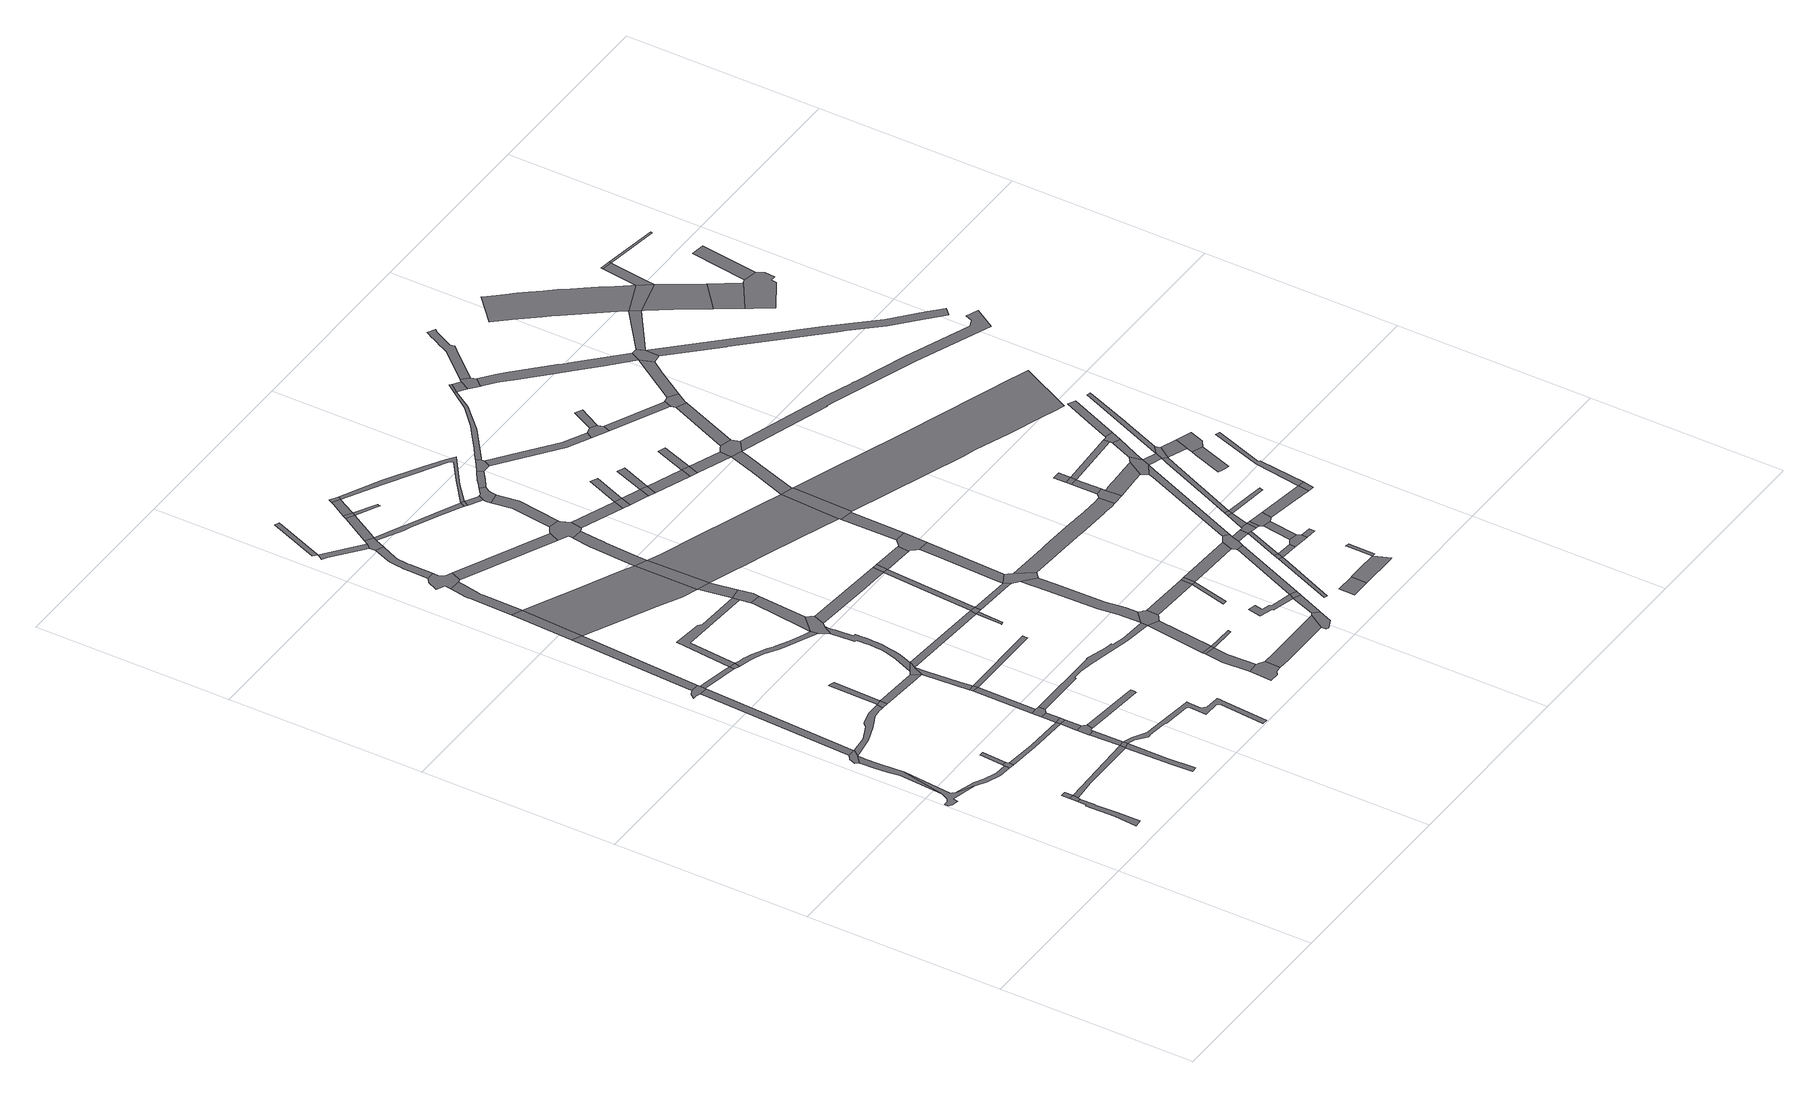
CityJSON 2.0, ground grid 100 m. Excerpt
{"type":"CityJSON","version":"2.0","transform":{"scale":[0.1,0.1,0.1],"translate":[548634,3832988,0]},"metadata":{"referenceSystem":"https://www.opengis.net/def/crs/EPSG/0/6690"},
"CityObjects":{
"road1":{"type":"Road","geometry":[{"type":"MultiSurface","lod":"1","boundaries":[[[0,1,2,3,4,5,6,7,8,9,10,11,12,13,14]]]}]},
"road2":{"type":"Road","attributes":{"RoadStructureAttribute.sectionType":"1"},"geometry":[{"type":"MultiSurface","lod":"1","boundaries":[[[15,16,17,18,19,20,21,22,23,24]]]}]},
"road3":{"type":"Road","attributes":{"RoadStructureAttribute.sectionType":"1"},"geometry":[{"type":"MultiSurface","lod":"1","boundaries":[[[25,26,27,28,29,30,31,32,33,34,35,3,2]]]}]},
"road4":{"type":"Road","geometry":[{"type":"MultiSurface","lod":"1","boundaries":[[[36,15,24,37,38]]]}]},
"road5":{"type":"Road","geometry":[{"type":"MultiSurface","lod":"1","boundaries":[[[39,40,36,38]]]}]},
"road6":{"type":"Road","attributes":{"RoadStructureAttribute.sectionType":"1"},"geometry":[{"type":"MultiSurface","lod":"1","boundaries":[[[41,42,43,14,13,44,45,46,47]]]}]},
"road7":{"type":"Road","geometry":[{"type":"MultiSurface","lod":"1","boundaries":[[[48,49,50,29,28,51]]]}]},
"road8":{"type":"Road","geometry":[{"type":"MultiSurface","lod":"1","boundaries":[[[52,47,46,53,54,55]]]}]},
"road9":{"type":"Road","geometry":[{"type":"MultiSurface","lod":"1","boundaries":[[[56,57,58,52,55]]]}]},
"road10":{"type":"Road","attributes":{"RoadStructureAttribute.sectionType":"1"},"geometry":[{"type":"MultiSurface","lod":"1","boundaries":[[[59,60,48,51,61,62]]]}]},
"road11":{"type":"Road","attributes":{"RoadStructureAttribute.sectionType":"1"},"geometry":[{"type":"MultiSurface","lod":"1","boundaries":[[[63,38,37,64,65]]]}]},
"road12":{"type":"Road","attributes":{"RoadStructureAttribute.sectionType":"1"},"geometry":[{"type":"MultiSurface","lod":"1","boundaries":[[[66,67,68,69,70,71,72,51,28,73,74,75,76,77,78,79,80,81]]]}]},
"road13":{"type":"Road","geometry":[{"type":"MultiSurface","lod":"1","boundaries":[[[82,83,84,85,86,87,59,62,88,89,90,91]]]}]},
"road14":{"type":"Road","attributes":{"RoadStructureAttribute.sectionType":"1"},"geometry":[{"type":"MultiSurface","lod":"1","boundaries":[[[92,54,53,93,94,95]]]}]},
"road15":{"type":"Road","attributes":{"RoadStructureAttribute.sectionType":"1"},"geometry":[{"type":"MultiSurface","lod":"1","boundaries":[[[96,97,98,65,99,100,101,102,103]]]}]},
"road16":{"type":"Road","geometry":[{"type":"MultiSurface","lod":"1","boundaries":[[[104,63,65,98]]]}]},
"road17":{"type":"Road","geometry":[{"type":"MultiSurface","lod":"1","boundaries":[[[105,106,81,80,107]]]}]},
"road18":{"type":"Road","attributes":{"RoadStructureAttribute.sectionType":"1"},"geometry":[{"type":"MultiSurface","lod":"1","boundaries":[[[108,109,110,111,112,89,88,113,114,115,116]]]}]},
"road19":{"type":"Road","attributes":{"RoadStructureAttribute.sectionType":"1"},"geometry":[{"type":"MultiSurface","lod":"1","boundaries":[[[117,118,82,91,119,120]]]}]},
"road20":{"type":"Road","attributes":{"RoadStructureAttribute.sectionType":"1"},"geometry":[{"type":"MultiSurface","lod":"1","boundaries":[[[121,63,104,122]]]}]},
"road21":{"type":"Road","geometry":[{"type":"MultiSurface","lod":"1","boundaries":[[[123,124,125,126,106,105]]]}]},
"road22":{"type":"Road","geometry":[{"type":"MultiSurface","lod":"1","boundaries":[[[127,128,121,122,129,130,131,132,133,134,135]]]}]},
"road23":{"type":"Road","attributes":{"RoadStructureAttribute.sectionType":"1"},"geometry":[{"type":"MultiSurface","lod":"1","boundaries":[[[94,127,135,136]]]}]},
"road24":{"type":"Road","geometry":[{"type":"MultiSurface","lod":"1","boundaries":[[[95,94,136,137]]]}]},
"road25":{"type":"Road","attributes":{"RoadStructureAttribute.sectionType":"1"},"geometry":[{"type":"MultiSurface","lod":"1","boundaries":[[[138,95,137,139]]]}]},
"road26":{"type":"Road","geometry":[{"type":"MultiSurface","lod":"1","boundaries":[[[116,115,140,141]]]}]},
"road27":{"type":"Road","geometry":[{"type":"MultiSurface","lod":"1","boundaries":[[[142,138,139,143,144,145,146,147]]]}]},
"road28":{"type":"Road","attributes":{"RoadStructureAttribute.sectionType":"1"},"geometry":[{"type":"MultiSurface","lod":"1","boundaries":[[[105,107,148,149,150,151]]]}]},
"road29":{"type":"Road","attributes":{"RoadStructureAttribute.sectionType":"1"},"geometry":[{"type":"MultiSurface","lod":"1","boundaries":[[[152,142,147,153]]]}]},
"road30":{"type":"Road","geometry":[{"type":"MultiSurface","lod":"1","boundaries":[[[154,117,120,155]]]}]},
"road31":{"type":"Road","attributes":{"RoadStructureAttribute.sectionType":"1"},"geometry":[{"type":"MultiSurface","lod":"1","boundaries":[[[156,157,158,159,160,161,162,163,164,165,166,104,98,167,168,169,170,171,172,173,174,175,176,177,178,179]]]}]},
"road32":{"type":"Road","geometry":[{"type":"MultiSurface","lod":"1","boundaries":[[[180,181,152,153]]]}]},
"road33":{"type":"Road","attributes":{"RoadStructureAttribute.sectionType":"1"},"geometry":[{"type":"MultiSurface","lod":"1","boundaries":[[[182,183,184,185,186,132,131]]]}]},
"road34":{"type":"Road","attributes":{"RoadStructureAttribute.sectionType":"1"},"geometry":[{"type":"MultiSurface","lod":"1","boundaries":[[[187,188,189,150,190,191,181,180]]]}]},
"road35":{"type":"Road","attributes":{"RoadStructureAttribute.sectionType":"1"},"geometry":[{"type":"MultiSurface","lod":"1","boundaries":[[[192,193,194,195,196,197,198,199,200,201,202,141,140,203,204,205,206,207,208,209,210,211,212,213]]]}]},
"road36":{"type":"Road","geometry":[{"type":"MultiSurface","lod":"1","boundaries":[[[214,215,151,150,189,216]]]}]},
"road37":{"type":"Road","attributes":{"RoadStructureAttribute.sectionType":"1"},"geometry":[{"type":"MultiSurface","lod":"1","boundaries":[[[217,218,219,220,154,155,221,222,223,224,225,226,227]]]}]},
"road38":{"type":"Road","attributes":{"RoadStructureAttribute.sectionType":"1"},"geometry":[{"type":"MultiSurface","lod":"1","boundaries":[[[228,229,230,231,232,116,141,233,234,235]]]}]},
"road39":{"type":"Road","geometry":[{"type":"MultiSurface","lod":"1","boundaries":[[[236,237,238,239,217,227,240,241,242,243,244]]]}]},
"road40":{"type":"Road","attributes":{"RoadStructureAttribute.sectionType":"1"},"geometry":[{"type":"MultiSurface","lod":"1","boundaries":[[[245,246,247,248,249,250,251,252,253,254,255,256,257,258,259,260,261,262,263,264,265,266,267,268,269,270,271,272,273,274,275,276,277,215,214]]]}]},
"road41":{"type":"Road","attributes":{"function":"2","RoadStructureAttribute.sectionType":"1"},"geometry":[{"type":"MultiSurface","lod":"1","boundaries":[[[278,279,280,155,120,281,282,283,284,285]]]}]},
"road42":{"type":"Road","attributes":{"RoadStructureAttribute.sectionType":"1"},"geometry":[{"type":"MultiSurface","lod":"1","boundaries":[[[286,287,288,180,153]]]}]},
"road43":{"type":"Road","attributes":{"RoadStructureAttribute.sectionType":"1"},"geometry":[{"type":"MultiSurface","lod":"1","boundaries":[[[289,290,291,292,293,294,295,296,297,298,236,244,299,300,301,302,303,304,305,306,307]]]}]},
"road44":{"type":"Road","attributes":{"RoadStructureAttribute.sectionType":"1"},"geometry":[{"type":"MultiSurface","lod":"1","boundaries":[[[308,309,310,311,312]]]}]},
"road45":{"type":"Road","geometry":[{"type":"MultiSurface","lod":"1","boundaries":[[[313,314,315,213,212,316,266,265,317,318,319]]]}]},
"road46":{"type":"Road","attributes":{"RoadStructureAttribute.sectionType":"1"},"geometry":[{"type":"MultiSurface","lod":"1","boundaries":[[[320,321,308,322,323]]]}]},
"road47":{"type":"Road","attributes":{"RoadStructureAttribute.sectionType":"1"},"geometry":[{"type":"MultiSurface","lod":"1","boundaries":[[[324,325,326,327,328,329,330,331,146,145,332,333,334,335,336,337,338,339,340,341,342]]]}]},
"road48":{"type":"Road","attributes":{"RoadStructureAttribute.sectionType":"1"},"geometry":[{"type":"MultiSurface","lod":"1","boundaries":[[[343,344,345,346,347,213,315,348,349]]]}]},
"road49":{"type":"Road","attributes":{"RoadStructureAttribute.sectionType":"1"},"geometry":[{"type":"MultiSurface","lod":"1","boundaries":[[[350,216,189,351,352,353]]]}]},
"road50":{"type":"Road","geometry":[{"type":"MultiSurface","lod":"1","boundaries":[[[354,355,312,311,356,289,307,357,358]]]}]},
"road51":{"type":"Road","geometry":[{"type":"MultiSurface","lod":"1","boundaries":[[[359,360,235,234,343,349]]]}]},
"road52":{"type":"Road","attributes":{"RoadStructureAttribute.sectionType":"1"},"geometry":[{"type":"MultiSurface","lod":"1","boundaries":[[[241,240,361,362]]]}]},
"road53":{"type":"Road","attributes":{"RoadStructureAttribute.sectionType":"1"},"geometry":[{"type":"MultiSurface","lod":"1","boundaries":[[[284,363,364,235,360,365]]]}]},
"road54":{"type":"Road","attributes":{"RoadStructureAttribute.sectionType":"1"},"geometry":[{"type":"MultiSurface","lod":"1","boundaries":[[[366,354,358,367,368]]]}]},
"road55":{"type":"Road","geometry":[{"type":"MultiSurface","lod":"1","boundaries":[[[285,284,365,369]]]}]},
"road56":{"type":"Road","geometry":[{"type":"MultiSurface","lod":"1","boundaries":[[[370,371,372,373,374,375,376,377]]]}]},
"road57":{"type":"Road","attributes":{"RoadStructureAttribute.sectionType":"1"},"geometry":[{"type":"MultiSurface","lod":"1","boundaries":[[[378,379,372,371,380,381,382]]]}]},
"road58":{"type":"Road","geometry":[{"type":"MultiSurface","lod":"1","boundaries":[[[383,366,368,384]]]}]},
"road59":{"type":"Road","attributes":{"RoadStructureAttribute.sectionType":"1"},"geometry":[{"type":"MultiSurface","lod":"1","boundaries":[[[319,318,385,386,387,388,389,390,391]]]}]},
"road60":{"type":"Road","geometry":[{"type":"MultiSurface","lod":"1","boundaries":[[[352,392,393,394,395,396]]]}]},
"road61":{"type":"Road","geometry":[{"type":"MultiSurface","lod":"1","boundaries":[[[397,378,382,398]]]}]},
"road62":{"type":"Road","attributes":{"RoadStructureAttribute.sectionType":"1"},"geometry":[{"type":"MultiSurface","lod":"1","boundaries":[[[399,400,401,358,357,402,403,404,405,406,407]]]}]},
"road63":{"type":"Road","geometry":[{"type":"MultiSurface","lod":"1","boundaries":[[[353,352,396,408,409,410]]]}]},
"road64":{"type":"Road","attributes":{"RoadStructureAttribute.sectionType":"1"},"geometry":[{"type":"MultiSurface","lod":"1","boundaries":[[[411,412,383,384,413,414,415,416]]]}]},
"road65":{"type":"Road","attributes":{"RoadStructureAttribute.sectionType":"1"},"geometry":[{"type":"MultiSurface","lod":"1","boundaries":[[[417,418,419,420,421,422,285,369,423,424,425,426,427,428,429,430]]]}]},
"road66":{"type":"Road","geometry":[{"type":"MultiSurface","lod":"1","boundaries":[[[431,432,433,434,384,368]]]}]},
"road67":{"type":"Road","geometry":[{"type":"MultiSurface","lod":"1","boundaries":[[[435,411,416,436]]]}]},
"road68":{"type":"Road","attributes":{"RoadStructureAttribute.sectionType":"1"},"geometry":[{"type":"MultiSurface","lod":"1","boundaries":[[[341,397,398,437,438]]]}]},
"road69":{"type":"Road","geometry":[{"type":"MultiSurface","lod":"1","boundaries":[[[439,440,398,382]]]}]},
"road70":{"type":"Road","geometry":[{"type":"MultiSurface","lod":"1","boundaries":[[[441,442,443,362,361,444,417,430,445,446,447,448,449,450]]]}]},
"road71":{"type":"Road","attributes":{"RoadStructureAttribute.sectionType":"1"},"geometry":[{"type":"MultiSurface","lod":"1","boundaries":[[[390,451,410,409,452]]]}]},
"road72":{"type":"Road","attributes":{"RoadStructureAttribute.sectionType":"1"},"geometry":[{"type":"MultiSurface","lod":"1","boundaries":[[[409,408,453,454,455]]]}]},
"road73":{"type":"Road","geometry":[{"type":"MultiSurface","lod":"1","boundaries":[[[456,457,458,342,341,438,459,460,461,462]]]}]},
"road74":{"type":"Road","attributes":{"RoadStructureAttribute.sectionType":"1"},"geometry":[{"type":"MultiSurface","lod":"1","boundaries":[[[463,377,376,464,465,466]]]}]},
"road75":{"type":"Road","geometry":[{"type":"MultiSurface","lod":"1","boundaries":[[[407,406,467,468]]]}]},
"road76":{"type":"Road","geometry":[{"type":"MultiSurface","lod":"1","boundaries":[[[391,390,452,469]]]}]},
"road77":{"type":"Road","attributes":{"RoadStructureAttribute.sectionType":"1"},"geometry":[{"type":"MultiSurface","lod":"1","boundaries":[[[470,471,472,473,474,441,450]]]}]},
"road78":{"type":"Road","attributes":{"RoadStructureAttribute.sectionType":"1"},"geometry":[{"type":"MultiSurface","lod":"1","boundaries":[[[475,468,467,476,477,478]]]}]},
"road79":{"type":"Road","attributes":{"RoadStructureAttribute.sectionType":"1"},"geometry":[{"type":"MultiSurface","lod":"1","boundaries":[[[479,480,481,482,483,484,485,486,342,458,487,488,489,490,491]]]}]},
"road80":{"type":"Road","attributes":{"function":"2","RoadStructureAttribute.sectionType":"1"},"geometry":[{"type":"MultiSurface","lod":"1","boundaries":[[[492,493,494,495,496,497,369,365,498,499,500,501,502,503,504,505,506]]]}]},
"road81":{"type":"Road","attributes":{"RoadStructureAttribute.sectionType":"1"},"geometry":[{"type":"MultiSurface","lod":"1","boundaries":[[[446,445,507,508,509]]]}]},
"road82":{"type":"Road","attributes":{"RoadStructureAttribute.sectionType":"1"},"geometry":[{"type":"MultiSurface","lod":"1","boundaries":[[[510,511,512,513,514,436,416,515,516,517,518,519,407,468]]]}]},
"road83":{"type":"Road","geometry":[{"type":"MultiSurface","lod":"1","boundaries":[[[520,521,522,523,478,477,524,525,473,472,526,527,528]]]}]},
"road84":{"type":"Road","attributes":{"RoadStructureAttribute.sectionType":"1"},"geometry":[{"type":"MultiSurface","lod":"1","boundaries":[[[469,452,529,530,531,532]]]}]},
"road85":{"type":"Road","geometry":[{"type":"MultiSurface","lod":"1","boundaries":[[[533,534,455,454,535,479,491,536,537,538,539,540]]]}]},
"road86":{"type":"Road","attributes":{"RoadStructureAttribute.sectionType":"1"},"geometry":[{"type":"MultiSurface","lod":"1","boundaries":[[[462,461,541,542,543]]]}]},
"road87":{"type":"Road","attributes":{"RoadStructureAttribute.sectionType":"1"},"geometry":[{"type":"MultiSurface","lod":"1","boundaries":[[[544,545,546,547,455,534,548,549]]]}]},
"road88":{"type":"Road","geometry":[{"type":"MultiSurface","lod":"1","boundaries":[[[550,551,466,465,552,553,554,555,556,557]]]}]},
"road89":{"type":"Road","geometry":[{"type":"MultiSurface","lod":"1","boundaries":[[[509,508,558,559]]]}]},
"road90":{"type":"Road","attributes":{"RoadStructureAttribute.sectionType":"1"},"geometry":[{"type":"MultiSurface","lod":"1","boundaries":[[[560,561,562,520,528,563,564,565]]]}]},
"road91":{"type":"Road","geometry":[{"type":"MultiSurface","lod":"1","boundaries":[[[566,567,568,569,570,571,572,573,574,575]]]}]},
"road92":{"type":"Road","geometry":[{"type":"MultiSurface","lod":"1","boundaries":[[[542,576,577,578,579,580]]]}]},
"road93":{"type":"Road","geometry":[{"type":"MultiSurface","lod":"1","boundaries":[[[581,582,583,584,532,531,585,586,587,544,549,588]]]}]},
"road94":{"type":"Road","attributes":{"RoadStructureAttribute.sectionType":"1"},"geometry":[{"type":"MultiSurface","lod":"1","boundaries":[[[559,558,589,590]]]}]},
"road95":{"type":"Road","attributes":{"RoadStructureAttribute.sectionType":"1"},"geometry":[{"type":"MultiSurface","lod":"1","boundaries":[[[574,550,557,591,592]]]}]},
"road96":{"type":"Road","geometry":[{"type":"MultiSurface","lod":"1","boundaries":[[[593,594,509,559]]]}]},
"road97":{"type":"Road","geometry":[{"type":"MultiSurface","lod":"1","boundaries":[[[543,542,580,595,596]]]}]},
"road98":{"type":"Road","geometry":[{"type":"MultiSurface","lod":"1","boundaries":[[[597,598,599,560,565,600,601,602,603,604]]]}]},
"road99":{"type":"Road","geometry":[{"type":"MultiSurface","lod":"1","boundaries":[[[590,589,605,606,607]]]}]},
"road100":{"type":"Road","geometry":[{"type":"MultiSurface","lod":"1","boundaries":[[[608,575,574,592,609]]]}]},
"road101":{"type":"Road","attributes":{"RoadStructureAttribute.sectionType":"1"},"geometry":[{"type":"MultiSurface","lod":"1","boundaries":[[[610,581,588,611]]]}]},
"road102":{"type":"Road","geometry":[{"type":"MultiSurface","lod":"1","boundaries":[[[612,613,590,607]]]}]},
"road103":{"type":"Road","attributes":{"RoadStructureAttribute.sectionType":"1"},"geometry":[{"type":"MultiSurface","lod":"1","boundaries":[[[607,606,614,615]]]}]},
"road104":{"type":"Road","geometry":[{"type":"MultiSurface","lod":"1","boundaries":[[[506,505,616,610,611,617,618,619]]]}]},
"road105":{"type":"Road","attributes":{"RoadStructureAttribute.sectionType":"1"},"geometry":[{"type":"MultiSurface","lod":"1","boundaries":[[[620,621,622,623]]]}]},
"road106":{"type":"Road","attributes":{"RoadStructureAttribute.sectionType":"1"},"geometry":[{"type":"MultiSurface","lod":"1","boundaries":[[[596,595,624,625,626]]]}]},
"road107":{"type":"Road","attributes":{"RoadStructureAttribute.sectionType":"1"},"geometry":[{"type":"MultiSurface","lod":"1","boundaries":[[[627,628,629,630,631]]]}]},
"road108":{"type":"Road","attributes":{"RoadStructureAttribute.sectionType":"1"},"geometry":[{"type":"MultiSurface","lod":"1","boundaries":[[[632,633,634,635,636,637,638,639,640,540,539,641,642,643,644,645,646,647]]]}]},
"road109":{"type":"Road","attributes":{"RoadStructureAttribute.sectionType":"1"},"geometry":[{"type":"MultiSurface","lod":"1","boundaries":[[[648,608,609,649]]]}]},
"road110":{"type":"Road","attributes":{"RoadStructureAttribute.sectionType":"1"},"geometry":[{"type":"MultiSurface","lod":"1","boundaries":[[[650,651,603,602,652,653,654]]]}]},
"road111":{"type":"Road","geometry":[{"type":"MultiSurface","lod":"1","boundaries":[[[615,614,655,656]]]}]},
"road112":{"type":"Road","attributes":{"RoadStructureAttribute.sectionType":"1"},"geometry":[{"type":"MultiSurface","lod":"1","boundaries":[[[657,658,659,660,661,662,597,604,663,664,665,666,667]]]}]},
"road113":{"type":"Road","geometry":[{"type":"MultiSurface","lod":"1","boundaries":[[[668,669,615,656]]]}]},
"road114":{"type":"Road","geometry":[{"type":"MultiSurface","lod":"1","boundaries":[[[670,627,631,671]]]}]},
"road115":{"type":"Road","attributes":{"RoadStructureAttribute.sectionType":"1"},"geometry":[{"type":"MultiSurface","lod":"1","boundaries":[[[672,673,674,675,506,619,676,677,678,679]]]}]},
"road116":{"type":"Road","attributes":{"RoadStructureAttribute.sectionType":"1"},"geometry":[{"type":"MultiSurface","lod":"1","boundaries":[[[656,655,672,680]]]}]},
"road117":{"type":"Road","attributes":{"RoadStructureAttribute.sectionType":"1"},"geometry":[{"type":"MultiSurface","lod":"1","boundaries":[[[681,682,683,684,685,623,622,686,687,688]]]}]},
"road118":{"type":"Road","geometry":[{"type":"MultiSurface","lod":"1","boundaries":[[[689,690,626,625,691,692,648,649,693,694,695,696]]]}]},
"road119":{"type":"Road","attributes":{"RoadStructureAttribute.sectionType":"1"},"geometry":[{"type":"MultiSurface","lod":"1","boundaries":[[[671,631,697,698]]]}]},
"road120":{"type":"Road","attributes":{"RoadStructureAttribute.sectionType":"1"},"geometry":[{"type":"MultiSurface","lod":"1","boundaries":[[[699,700,701,670,671,702]]]}]},
"road121":{"type":"Road","attributes":{"RoadStructureAttribute.sectionType":"1"},"geometry":[{"type":"MultiSurface","lod":"1","boundaries":[[[695,694,699,703]]]}]},
"road122":{"type":"Road","geometry":[{"type":"MultiSurface","lod":"1","boundaries":[[[704,654,653,705,706,707]]]}]},
"road123":{"type":"Road","geometry":[{"type":"MultiSurface","lod":"1","boundaries":[[[708,698,697,709,710,711]]]}]},
"road124":{"type":"Road","geometry":[{"type":"MultiSurface","lod":"1","boundaries":[[[712,713,714,715,688,716]]]}]},
"road125":{"type":"Road","geometry":[{"type":"MultiSurface","lod":"1","boundaries":[[[717,718,719,680,672,679,720,721,722,723]]]}]},
"road126":{"type":"Road","geometry":[{"type":"MultiSurface","lod":"1","boundaries":[[[724,725,726,703,699,702,727,728]]]}]},
"road127":{"type":"Road","geometry":[{"type":"MultiSurface","lod":"1","boundaries":[[[729,730,731,732,733,734,704,707]]]}]},
"road128":{"type":"Road","attributes":{"RoadStructureAttribute.sectionType":"1"},"geometry":[{"type":"MultiSurface","lod":"1","boundaries":[[[735,708,711,736]]]}]},
"road129":{"type":"Road","attributes":{"RoadStructureAttribute.sectionType":"1"},"geometry":[{"type":"MultiSurface","lod":"1","boundaries":[[[728,727,737,738,739,740]]]}]},
"road130":{"type":"Road","geometry":[{"type":"MultiSurface","lod":"1","boundaries":[[[741,728,740]]]}]},
"road131":{"type":"Road","geometry":[{"type":"MultiSurface","lod":"1","boundaries":[[[742,743,710,709]]]}]},
"road132":{"type":"Road","attributes":{"RoadStructureAttribute.sectionType":"1"},"geometry":[{"type":"MultiSurface","lod":"1","boundaries":[[[744,724,728,741,745]]]}]},
"road133":{"type":"Road","geometry":[{"type":"MultiSurface","lod":"1","boundaries":[[[746,747,748,647,646,749,750,751,752]]]}]},
"road134":{"type":"Road","geometry":[{"type":"MultiSurface","lod":"1","boundaries":[[[738,737,735,736,753,754]]]}]},
"road135":{"type":"Road","geometry":[{"type":"MultiSurface","lod":"1","boundaries":[[[755,657,667,756]]]}]},
"road136":{"type":"Road","geometry":[{"type":"MultiSurface","lod":"1","boundaries":[[[757,744,745,758]]]}]},
"road137":{"type":"Road","attributes":{"RoadStructureAttribute.sectionType":"1"},"geometry":[{"type":"MultiSurface","lod":"1","boundaries":[[[759,760,706,705,761,762,763,764]]]}]},
"road138":{"type":"Road","attributes":{"RoadStructureAttribute.sectionType":"1"},"geometry":[{"type":"MultiSurface","lod":"1","boundaries":[[[756,667,765,766]]]}]},
"road139":{"type":"Road","attributes":{"RoadStructureAttribute.sectionType":"1"},"geometry":[{"type":"MultiSurface","lod":"1","boundaries":[[[767,746,752,768]]]}]},
"road140":{"type":"Road","attributes":{"RoadStructureAttribute.sectionType":"1"},"geometry":[{"type":"MultiSurface","lod":"1","boundaries":[[[769,717,723,770,771]]]}]},
"road141":{"type":"Road","attributes":{"RoadStructureAttribute.sectionType":"1"},"geometry":[{"type":"MultiSurface","lod":"1","boundaries":[[[772,773,774,775,776,777,778,779,780,689,696]]]}]},
"road142":{"type":"Road","geometry":[{"type":"MultiSurface","lod":"1","boundaries":[[[781,767,768,782]]]}]},
"road143":{"type":"Road","geometry":[{"type":"MultiSurface","lod":"1","boundaries":[[[783,766,765,784,785,786]]]}]},
"road144":{"type":"Road","geometry":[{"type":"MultiSurface","lod":"1","boundaries":[[[787,788,781,782]]]}]},
"road145":{"type":"Road","geometry":[{"type":"MultiSurface","lod":"1","boundaries":[[[789,790,791,792,758,745]]]}]},
"road146":{"type":"Road","attributes":{"RoadStructureAttribute.sectionType":"1"},"geometry":[{"type":"MultiSurface","lod":"1","boundaries":[[[793,794,795,796,797,751,750,749,798,799]]]}]},
"road147":{"type":"Road","attributes":{"RoadStructureAttribute.sectionType":"1"},"geometry":[{"type":"MultiSurface","lod":"1","boundaries":[[[800,801,754,753,802,803,804]]]}]},
"road148":{"type":"Road","attributes":{"RoadStructureAttribute.sectionType":"1"},"geometry":[{"type":"MultiSurface","lod":"1","boundaries":[[[805,806,807,808,757,758,809,810]]]}]},
"road149":{"type":"Road","geometry":[{"type":"MultiSurface","lod":"1","boundaries":[[[811,764,763,769,771,812,813]]]}]},
"road150":{"type":"Road","attributes":{"function":"2","RoadStructureAttribute.sectionType":"1"},"geometry":[{"type":"MultiSurface","lod":"1","boundaries":[[[814,815,816,817,818,819,820,821,618,617,822,823,824,825,826,827,828,829]]]}]},
"road151":{"type":"Road","attributes":{"RoadStructureAttribute.sectionType":"1"},"geometry":[{"type":"MultiSurface","lod":"1","boundaries":[[[830,782,768,831]]]}]},
"road152":{"type":"Road","attributes":{"RoadStructureAttribute.sectionType":"1"},"geometry":[{"type":"MultiSurface","lod":"1","boundaries":[[[832,833,834,835,836,837,838,839,840,841,842,843,783,786,844,845,846,847,848,849,850,851,852]]]}]},
"road153":{"type":"Road","geometry":[{"type":"MultiSurface","lod":"1","boundaries":[[[853,793,799,854,777,776,855]]]}]},
"road154":{"type":"Road","attributes":{"RoadStructureAttribute.sectionType":"1"},"geometry":[{"type":"MultiSurface","lod":"1","boundaries":[[[856,857,858,859,860,861,862,863,785,784,864,865,866,867,868,869,870,871,872,873]]]}]},
"road155":{"type":"Road","geometry":[{"type":"MultiSurface","lod":"1","boundaries":[[[804,803,874,875]]]}]},
"road156":{"type":"Road","attributes":{"RoadStructureAttribute.sectionType":"1"},"geometry":[{"type":"MultiSurface","lod":"1","boundaries":[[[876,855,776,877,878,805,879]]]}]},
"road157":{"type":"Road","attributes":{"RoadStructureAttribute.sectionType":"1"},"geometry":[{"type":"MultiSurface","lod":"1","boundaries":[[[872,811,813,880,881,882]]]}]},
"road158":{"type":"Road","attributes":{"RoadStructureAttribute.sectionType":"1"},"geometry":[{"type":"MultiSurface","lod":"1","boundaries":[[[883,884,885,886,853,855,887,888,889,890]]]}]},
"road159":{"type":"Road","geometry":[{"type":"MultiSurface","lod":"1","boundaries":[[[891,892,879,805,810,893]]]}]},
"road160":{"type":"Road","geometry":[{"type":"MultiSurface","lod":"1","boundaries":[[[894,895,896,897,898,899,900]]]}]},
"road161":{"type":"Road","attributes":{"RoadStructureAttribute.sectionType":"1"},"geometry":[{"type":"MultiSurface","lod":"1","boundaries":[[[893,810,901,902]]]}]},
"road162":{"type":"Road","geometry":[{"type":"MultiSurface","lod":"1","boundaries":[[[903,904,830,831,905,906,883,890,907]]]}]},
"road163":{"type":"Road","attributes":{"RoadStructureAttribute.sectionType":"1"},"geometry":[{"type":"MultiSurface","lod":"1","boundaries":[[[908,909,804,875,910,911,912]]]}]},
"road164":{"type":"Road","geometry":[{"type":"MultiSurface","lod":"1","boundaries":[[[873,872,882,913,914,915]]]}]},
"road165":{"type":"Road","geometry":[{"type":"MultiSurface","lod":"1","boundaries":[[[916,902,901,894,900,917,918]]]}]},
"road166":{"type":"Road","attributes":{"RoadStructureAttribute.sectionType":"1"},"geometry":[{"type":"MultiSurface","lod":"1","boundaries":[[[919,920,921,922,923,924,925,926,927,928,720,679,929,930,931,932,933,934,935,936]]]}]},
"road167":{"type":"Road","attributes":{"RoadStructureAttribute.sectionType":"1"},"geometry":[{"type":"MultiSurface","lod":"1","boundaries":[[[937,938,903,907,939]]]}]},
"road168":{"type":"Road","attributes":{"RoadStructureAttribute.sectionType":"1"},"geometry":[{"type":"MultiSurface","lod":"1","boundaries":[[[940,941,942,879,892,943,944,945]]]}]},
"road169":{"type":"Road","attributes":{"RoadStructureAttribute.sectionType":"1"},"geometry":[{"type":"MultiSurface","lod":"1","boundaries":[[[946,915,914,947,948]]]}]},
"road170":{"type":"Road","attributes":{"function":"2","RoadStructureAttribute.sectionType":"1"},"geometry":[{"type":"MultiSurface","lod":"1","boundaries":[[[949,950,951,952,953,954,955,956,957,958,959,960,961,962,963,964,965,966,967,968,969,970,971,972,946,973]]]}]},
"road171":{"type":"Road","attributes":{"RoadStructureAttribute.sectionType":"1"},"geometry":[{"type":"MultiSurface","lod":"1","boundaries":[[[974,975,976,977,978,914,913,979,980,981,982,983,984,985,986,987]]]}]},
"road172":{"type":"Road","geometry":[{"type":"MultiSurface","lod":"1","boundaries":[[[973,946,948,988]]]}]},
"road173":{"type":"Road","attributes":{"function":"2","RoadStructureAttribute.sectionType":"1"},"geometry":[{"type":"MultiSurface","lod":"1","boundaries":[[[988,948,989,990,991,992]]]}]},
"road174":{"type":"Road","attributes":{"function":"2","RoadStructureAttribute.sectionType":"1"},"geometry":[{"type":"MultiSurface","lod":"1","boundaries":[[[993,992,991,994,995]]]}]},
"road175":{"type":"Road","attributes":{"RoadStructureAttribute.sectionType":"1"},"geometry":[{"type":"MultiSurface","lod":"1","boundaries":[[[996,997,998,973,988,999,1000,1001,1002]]]}]},
"road176":{"type":"Road","geometry":[{"type":"MultiSurface","lod":"1","boundaries":[[[1003,1004,995,994,1005,1006,1007,1008,1009,1010,1011,1012,1013,1014,1015]]]}]},
"road177":{"type":"Road","geometry":[{"type":"MultiSurface","lod":"1","boundaries":[[[1016,996,1002,1017]]]}]},
"road178":{"type":"Road","attributes":{"RoadStructureAttribute.sectionType":"1"},"geometry":[{"type":"MultiSurface","lod":"1","boundaries":[[[1018,1003,1015,1019]]]}]},
"road179":{"type":"Road","attributes":{"RoadStructureAttribute.sectionType":"1"},"geometry":[{"type":"MultiSurface","lod":"1","boundaries":[[[1017,1002,1020,1021]]]}]}
},
"vertices":[
[98,920,0],[94,925,0],[116,1180,0],[68,955,0],[53,922,0],[52,919,0],[45,914,0],[32,905,0],[11,907,0],[9,887,0],[25,875,0],[58,868,0],[64,895,0],[195,862,0],[106,910,0],
[337,415,0],[336,370,0],[327,369,0],[329,217,0],[322,102,0],[359,106,0],[359,225,0],[355,338,0],[357,339,0],[355,415,0],
[109,1305,0],[106,1378,0],[107,1389,0],[107,1416,0],[69,1382,0],[69,1380,0],[68,1377,0],[73,1305,0],[79,1240,0],[82,1212,0],[86,1182,0],
[337,456,0],[360,428,0],[364,456,0],
[363,498,0],[338,499,0],
[324,829,0],[258,853,0],[215,879,0],[246,830,0],[319,805,0],[385,799,0],[387,824,0],
[91,1450,0],[68,1434,0],[54,1400,0],[133,1449,0],
[388,835,0],[414,796,0],[416,820,0],[409,833,0],
[419,958,0],[409,958,0],[399,958,0],
[126,2242,0],[92,1456,0],[133,1455,0],[170,2240,0],
[778,465,0],[481,437,0],[777,437,0],
[463,1535,0],[395,1536,0],[344,1522,0],[326,1517,0],[323,1514,0],[306,1496,0],[225,1460,0],[135,1421,0],[227,1436,0],[314,1465,0],[333,1474,0],[345,1479,0],[387,1499,0],[431,1506,0],[463,1503,0],[469,1535,0],
[128,2288,0],[120,2285,0],[103,2277,0],[84,2253,0],[106,2252,0],[119,2246,0],[170,2246,0],[173,2274,0],[172,2274,0],[173,2285,0],
[578,803,0],[573,781,0],[773,770,0],[773,795,0],
[814,110,0],[807,239,0],[807,445,0],[777,431,0],[781,236,0],[782,200,0],[787,96,0],[815,97,0],
[807,467,0],
[499,1540,0],[472,1536,0],[496,1501,0],
[336,2242,0],[297,2251,0],[264,2257,0],[239,2261,0],[211,2268,0],[230,2236,0],[282,2226,0],[358,2209,0],[361,2235,0],
[163,2932,0],[129,2302,0],[174,2300,0],[209,2908,0],
[775,621,0],[805,622,0],
[505,1782,0],[490,1787,0],[475,1791,0],[475,1787,0],
[773,685,0],[773,623,0],[805,636,0],[810,636,0],[818,635,0],[830,668,0],[817,679,0],[812,684,0],[810,685,0],
[810,770,0],
[810,795,0],
[773,869,0],[809,869,0],
[387,2200,0],[395,2226,0],
[773,919,0],[811,871,0],[825,882,0],[829,885,0],[829,919,0],[805,919,0],
[718,1484,0],[752,1482,0],[758,1481,0],[728,1523,0],
[774,1226,0],[807,1219,0],
[178,3254,0],[230,3231,0],
[1292,260,0],[1292,262,0],[1292,277,0],[1285,278,0],[1216,281,0],[1196,303,0],[1198,366,0],[1199,378,0],[1192,379,0],[920,413,0],[855,450,0],[847,432,0],[897,390,0],[917,393,0],[1008,380,0],[1025,372,0],[1162,357,0],[1172,346,0],[1169,259,0],[1254,255,0],[1265,241,0],[1244,12,0],[1244,9,0],[1270,8,0],
[807,1244,0],[773,1242,0],
[896,627,0],[897,629,0],[1142,605,0],[1144,620,0],[1145,635,0],
[799,1312,0],[787,1476,0],[786,1535,0],[758,1474,0],[767,1312,0],
[728,2075,0],[659,2106,0],[595,2139,0],[587,2144,0],[562,2161,0],[520,2183,0],[488,2198,0],[460,2208,0],[443,2215,0],[427,2219,0],[398,2226,0],[418,2191,0],[447,2183,0],[452,2183,0],[479,2173,0],[520,2155,0],[581,2115,0],[606,2102,0],[693,2062,0],[760,2033,0],[772,2028,0],[765,2061,0],
[802,1569,0],[748,1537,0],[804,1569,0],
[197,3578,0],[182,3494,0],[183,3481,0],[183,3472,0],[230,3242,0],[233,3438,0],[233,3448,0],[235,3456,0],[252,3550,0],[255,3567,0],[258,3576,0],
[559,2496,0],[543,2513,0],[393,2528,0],[390,2528,0],[390,2525,0],[418,2474,0],[796,2449,0],[791,2482,0],
[208,3704,0],[185,3689,0],[159,3634,0],[202,3614,0],[273,3580,0],[299,3635,0],[265,3651,0],[250,3676,0],[250,3704,0],
[811,1593,0],[824,1624,0],[831,1650,0],[837,1675,0],[841,1699,0],[846,1721,0],[849,1745,0],[851,1771,0],[852,1793,0],[852,1810,0],[852,1831,0],[851,1856,0],[850,1869,0],[849,1884,0],[843,1884,0],[838,1885,0],[830,1976,0],[828,1996,0],[828,2013,0],[828,2019,0],[828,2029,0],[799,1977,0],[804,1873,0],[805,1858,0],[811,1858,0],[815,1858,0],[817,1833,0],[818,1811,0],[819,1788,0],[818,1757,0],[815,1724,0],[812,1699,0],[794,1639,0],
[705,3002,0],[498,3100,0],[354,3169,0],[397,2817,0],[566,2737,0],[684,2676,0],[763,2650,0],[762,2974,0],
[1228,1221,0],[1228,1235,0],[1228,1247,0],
[260,4009,0],[225,3926,0],[223,3921,0],[222,3914,0],[219,3901,0],[219,3900,0],[214,3862,0],[213,3848,0],[211,3834,0],[210,3805,0],[251,3827,0],[252,3838,0],[253,3844,0],[253,3848,0],[254,3859,0],[259,3896,0],[261,3909,0],[262,3910,0],[299,3992,0],
[100,4210,0],[80,4179,0],[105,4164,0],[259,4041,0],[280,4066,0],
[861,2115,0],[856,2121,0],[842,2138,0],[791,1992,0],[835,2037,0],[843,2046,0],[869,2105,0],
[183,4486,0],[80,4227,0],[102,4218,0],[207,4476,0],
[1449,859,0],[1384,873,0],[1384,882,0],[1345,887,0],[1252,915,0],[1236,920,0],[1235,917,0],[1235,915,0],[1090,884,0],[1091,893,0],[1144,893,0],[1198,884,0],[1233,878,0],[1244,876,0],[1248,875,0],[1335,855,0],[1439,834,0],[1580,814,0],[1582,849,0],
[805,2395,0],[804,2378,0],[772,2120,0],[766,2071,0],[766,2067,0],[862,2371,0],[864,2389,0],
[1257,1539,0],[1253,1505,0],[1255,1505,0],[1262,1538,0],
[294,4086,0],[281,4065,0],[259,4039,0],[322,4043,0],[333,4063,0],
[867,2422,0],[855,2493,0],
[742,3361,0],[768,3416,0],
[766,2633,0],[789,2493,0],[832,2626,0],
[387,4243,0],[338,4070,0],[427,4220,0],
[825,2948,0],
[1603,251,0],[1593,258,0],[1533,254,0],[1528,140,0],[1575,138,0],[1595,155,0],[1628,155,0],[1629,235,0],
[1538,488,0],[1526,391,0],[1586,398,0],[1586,399,0],[1597,480,0],
[397,4260,0],[437,4236,0],
[1160,2020,0],[1165,2019,0],[1172,2019,0],[1187,2018,0],[1232,2015,0],[1297,2010,0],[1302,2068,0],
[1251,1371,0],[1251,1369,0],[1259,1371,0],[1266,1372,0],[1273,1503,0],
[1540,503,0],[1599,495,0],
[623,3926,0],[494,3987,0],[462,4002,0],[450,3978,0],[481,3965,0],[618,3900,0],[721,3847,0],[734,3840,0],[749,3867,0],
[1291,1502,0],[1293,1532,0],[1264,1538,0],
[453,4354,0],[448,4345,0],[442,4245,0],[490,4331,0],[491,4333,0],[493,4332,0],
[792,3310,0],[792,3308,0],[779,3219,0],[777,3208,0],[775,3199,0],[763,2987,0],[825,2959,0],[824,2981,0],[838,3171,0],[840,3184,0],[841,3193,0],[849,3287,0],[850,3299,0],[851,3307,0],
[542,4160,0],[544,4159,0],[545,4167,0],[546,4174,0],
[464,4374,0],[505,4351,0],
[1601,509,0],[1637,788,0],
[1734,477,0],[1735,492,0],
[806,3440,0],[795,3433,0],[777,3422,0],[794,3336,0],[873,3318,0],[884,3377,0],[876,3391,0],[871,3401,0],[862,3416,0],[864,3432,0],
[1282,1787,0],[1325,2007,0],
[1505,1488,0],[1525,1486,0],[1506,1518,0],
[1659,884,0],[1655,888,0],[1640,902,0],[1648,797,0],[1656,804,0],[1668,814,0],[1670,873,0],
[1695,234,0],[1695,154,0],[1970,152,0],[2019,233,0],
[751,3831,0],[766,3859,0],
[1330,2066,0],
[897,3654,0],[882,3737,0],[879,3762,0],[818,3752,0],[834,3650,0],
[825,3827,0],[808,3800,0],[818,3794,0],[833,3824,0],
[1557,1459,0],[1558,1418,0],[1559,1405,0],[1559,1394,0],[1562,1320,0],[1567,1063,0],[1579,967,0],[1582,852,0],[1639,967,0],[1627,1065,0],[1622,1320,0],[1619,1393,0],[1620,1406,0],
[1427,2733,0],[1255,2792,0],[1125,2839,0],[1096,2849,0],[894,2920,0],[835,2943,0],[840,2623,0],[949,2587,0],[1026,2558,0],[1028,2557,0],[1031,2556,0],[1131,2522,0],[1316,2456,0],[1524,2382,0],[1542,2691,0],
[1089,3236,0],[1090,3236,0],[1111,3291,0],
[858,3940,0],[1020,4056,0],[984,4086,0],[881,4147,0],[708,4248,0],[678,4233,0],[826,4147,0],[975,4066,0],[980,4046,0],[878,3970,0],
[881,3853,0],[864,3838,0],[851,3826,0],[834,3824,0],[819,3793,0],[815,3776,0],[886,3797,0],[889,3811,0],[904,3832,0],
[1329,2006,0],[1331,2006,0],[1485,1994,0],[1491,2052,0],
[1576,1535,0],[1564,1549,0],[1533,1479,0],[1621,1407,0],[1628,1413,0],[1630,1414,0],[1650,1432,0],[1591,1516,0],
[1926,801,0],[1935,801,0],[1938,860,0],
[1522,1960,0],[1519,1828,0],[1507,1558,0],[1506,1523,0],[1565,1554,0],[1582,1958,0],
[2037,244,0],[2034,242,0],[1971,132,0],[1971,128,0],[1982,123,0],[1984,122,0],[2032,145,0],[2063,214,0],
[1128,3221,0],[1148,3276,0],
[979,3925,0],[929,3891,0],[911,3877,0],[913,3838,0],[950,3864,0],[997,3899,0],
[1992,421,0],[1986,431,0],[1944,443,0],[1952,485,0],[1914,494,0],[1899,426,0],[1968,406,0],[1966,397,0],[2083,368,0],[2099,394,0],
[1889,611,0],[1889,608,0],[1900,608,0],[1911,608,0],[1957,797,0],
[1528,2084,0],[1518,2074,0],[1506,2062,0],[1497,2054,0],[1496,1993,0],[1505,1982,0],[1511,1974,0],[1588,2081,0],
[1224,3185,0],[1245,3240,0],
[2066,222,0],[2121,352,0],
[1216,3444,0],[1179,3459,0],
[1957,800,0],[1960,859,0],
[1046,3972,0],[1012,3948,0],[988,3931,0],[1004,3899,0],[1010,3899,0],[1042,3900,0],[1062,3936,0],[1062,3952,0],
[1225,3184,0],[1261,3171,0],[1282,3226,0],
[2101,395,0],[2134,381,0],
[1525,2370,0],[1592,2358,0],
[1342,3380,0],[1304,3395,0],
[1442,3102,0],[1462,3157,0],
[1525,2382,0],[1598,2359,0],[1610,2669,0],[1602,2671,0],
[2247,228,0],[2247,149,0],[2350,148,0],[2350,228,0],
[2018,797,0],[2244,786,0],[2266,845,0],
[2292,571,0],[2160,253,0],[2177,249,0],[2307,547,0],[2312,562,0],
[2223,1477,0],[2182,1479,0],[2134,1482,0],[2070,1487,0],[2053,1487,0],[2046,1488,0],[1998,1491,0],[1836,1502,0],[1808,1503,0],[1993,1411,0],[1995,1411,0],[2173,1400,0],[2176,1400,0],[2225,1396,0],[2256,1398,0],[2252,1479,0],
[2257,762,0],[2293,756,0],
[1355,3711,0],[1203,3829,0],[1335,3676,0],[1449,3620,0],[1472,3654,0],
[1479,3088,0],[1500,3143,0],
[1413,4307,0],[1342,4209,0],[1246,4119,0],[1206,4089,0],[1116,4022,0],[1054,3978,0],[1068,3956,0],[1070,3957,0],[1236,4083,0],[1360,4204,0],[1423,4302,0],
[1559,3303,0],[1522,3317,0],
[2303,599,0],[2322,592,0],
[1658,3020,0],[1649,2992,0],[1618,2904,0],[1616,2897,0],[1673,2879,0],[1676,2885,0],[1705,2972,0],[1715,3001,0],
[1663,3081,0],
[2518,227,0],[2516,227,0],[2433,228,0],[2371,229,0],[2352,228,0],[2544,147,0],[2558,147,0],[2527,226,0],
[2303,868,0],[2278,852,0],[2250,775,0],[2255,765,0],[2299,770,0],[2306,787,0],[2322,829,0],[2330,847,0],
[2405,553,0],[2408,583,0],
[2378,781,0],[2371,762,0],[2370,761,0],[2399,777,0],
[2382,824,0],
[1508,3662,0],[1534,3579,0],[1551,3616,0],[1541,3645,0],
[2437,601,0],[2489,544,0],[2492,574,0],[2482,594,0],
[2546,362,0],[2537,365,0],[2528,367,0],[2528,365,0],[2545,226,0],
[1700,3102,0],[1686,3094,0],[1675,3088,0],[1773,3046,0],[1769,3057,0],[1764,3072,0],[1759,3086,0],
[2401,830,0],[2400,826,0],[2400,822,0],[2430,772,0],[2438,823,0],
[1578,3713,0],[1602,3757,0],[1583,3766,0],[1565,3775,0],[1564,3776,0],[1536,3720,0],
[2461,751,0],[2505,744,0],
[2450,769,0],[2458,821,0],[2441,823,0],[2439,823,0],
[2438,824,0],
[2547,539,0],[2549,568,0],
[2442,926,0],[2465,916,0],
[2274,1500,0],[2257,1483,0],[2253,1480,0],[2319,1401,0],[2318,1412,0],[2314,1482,0],[2314,1500,0],
[2531,755,0],[2539,808,0],
[1447,4354,0],[1456,4348,0],
[2451,948,0],[2473,939,0],
[1835,3481,0],[1833,3482,0],[1814,3445,0],[1818,3443,0],[1828,3438,0],[1843,3478,0],
[1465,4270,0],[1494,4320,0],
[2273,1631,0],[2313,1632,0],
[1832,3413,0],[1876,3366,0],[1886,3391,0],
[2336,862,0],[2534,1329,0],[2543,1351,0],[2551,1371,0],[2570,1415,0],[2515,1377,0],[2510,1364,0],[2496,1329,0],[2306,875,0],
[2273,1661,0],[2313,1661,0],
[1506,4333,0],[1512,4232,0],[1548,4274,0],[1541,4302,0],
[2312,1724,0],[2272,1724,0],
[2681,891,0],[2683,900,0],[2685,909,0],[2684,909,0],
[2545,1494,0],[2489,1491,0],[2433,1488,0],[2337,1483,0],[2328,1482,0],[2446,1408,0],[2492,1411,0],
[2786,771,0],[2694,784,0],[2696,728,0],[2780,714,0],[2789,770,0],
[2640,1389,0],[2633,1373,0],[2626,1355,0],[2511,1089,0],[2643,1333,0],[2660,1370,0],
[1873,3485,0],[1891,3404,0],[1922,3454,0],
[2733,2276,0],[2697,2287,0],[2679,2292,0],[2566,2333,0],[2440,2377,0],[2172,2470,0],[1992,2533,0],[1828,2591,0],[2201,2146,0],[2261,2127,0],[2444,2058,0],[2620,1997,0],[2626,1995,0],[2682,1975,0],[2739,1956,0],[2874,2225,0],
[2622,1679,0],[2623,1650,0],
[1722,4636,0],[1712,4620,0],[1710,4616,0],[1708,4613,0],[1707,4611,0],[1688,4571,0],[1667,4532,0],[1661,4522,0],[1656,4510,0],[1654,4507,0],[1647,4492,0],[1642,4487,0],[1677,4455,0],[1700,4481,0],[1696,4493,0],[1695,4500,0],[1694,4501,0],[1744,4598,0],[1750,4606,0],[1751,4607,0],[1759,4614,0],
[2575,1519,0],[2514,1379,0],[2588,1456,0],
[2058,3790,0],[1857,3988,0],[1854,3991,0],[1829,4017,0],[1823,4023,0],[1655,4187,0],[1629,4211,0],[1553,4270,0],[1524,4222,0],[1572,4185,0],[1595,4165,0],[1641,4118,0],[1680,4078,0],[1745,4012,0],[1826,3936,0],[1922,3841,0],[2039,3733,0],[2064,3784,0],
[2812,709,0],[2822,766,0],
[2599,1452,0],[2584,1410,0],[2639,1390,0],[2658,1430,0],
[2011,3592,0],[2020,3606,0],[2064,3666,0],
[2623,1634,0],[2622,1631,0],[2578,1527,0],[2577,1524,0],[2600,1485,0],[2611,1509,0],[2612,1512,0],[2660,1618,0],
[2703,1443,0],[2697,1461,0],[2706,1434,0],
[2750,1299,0],[2741,1276,0],[2688,1126,0],[2707,1119,0],[2729,1111,0],[2745,1106,0],[2805,1278,0],
[2762,1331,0],[2788,1405,0],
[2644,1683,0],[2643,1680,0],[2623,1644,0],[2623,1640,0],[2685,1674,0],
[2914,1278,0],[2824,1012,0],[2854,1010,0],[2847,1015,0],[2936,1270,0],
[2112,3671,0],[2114,3744,0],[2099,3783,0],
[2843,1386,0],[2842,1303,0],[2868,1377,0],
[3051,2627,0],[3030,2618,0],[3014,2612,0],[2675,2743,0],[2420,2832,0],[2407,2836,0],[2395,2841,0],[2388,2843,0],[2260,2888,0],[2191,2910,0],[2187,2848,0],[2189,2851,0],[2242,2834,0],[2675,2683,0],[3030,2542,0],[3059,2530,0],[3127,2640,0],[3065,2663,0],
[2758,1950,0],[2684,1778,0],[2796,1932,0],
[2861,1910,0],[2763,1677,0],[2663,1443,0],[2780,1660,0],[2783,1667,0],[2879,1906,0],
[2318,3957,0],[2119,3749,0],[2348,3909,0],
[2489,4031,0],[2481,4041,0],[2438,4101,0],[2398,4159,0],[2358,4211,0],[2321,4258,0],[2286,4304,0],[2244,4353,0],[2206,4403,0],[2171,4444,0],[2136,4484,0],[2109,4514,0],[2066,4561,0],[2063,4565,0],[1927,4441,0],[1984,4378,0],[1995,4364,0],[2082,4260,0],[2095,4245,0],[2108,4229,0],[2121,4214,0],[2130,4202,0],[2133,4198,0],[2308,3970,0],[2492,4026,0],
[2995,2837,0],[2859,2957,0],[2805,3018,0],[2671,3166,0],[2124,3737,0],[2324,3452,0],[2327,3449,0],[2671,3090,0],[2700,3061,0],[2741,3015,0],[2823,2926,0],[2924,2832,0],[3032,2733,0],[3066,2769,0],
[2538,3960,0],
[2355,3900,0],[2429,3793,0],[2526,3646,0],[2665,3764,0],
[2709,3696,0],[2601,3528,0],[2754,3630,0],
[2517,4210,0],[2510,4160,0],[2493,4030,0],[2545,4007,0],[2547,4023,0],[2571,4188,0],[2573,4202,0],
[2778,3636,0],[2773,3635,0],[2621,3496,0],[2668,3426,0],[2676,3414,0],[2833,3508,0],[2838,3536,0],[2851,3534,0],[2863,3533,0],[2870,3588,0],[2860,3601,0],[2848,3619,0],[2848,3622,0],
[2519,4222,0],[2574,4214,0],
[2820,3931,0],[2889,3921,0],
[2853,4161,0],[2855,4171,0]
]}
